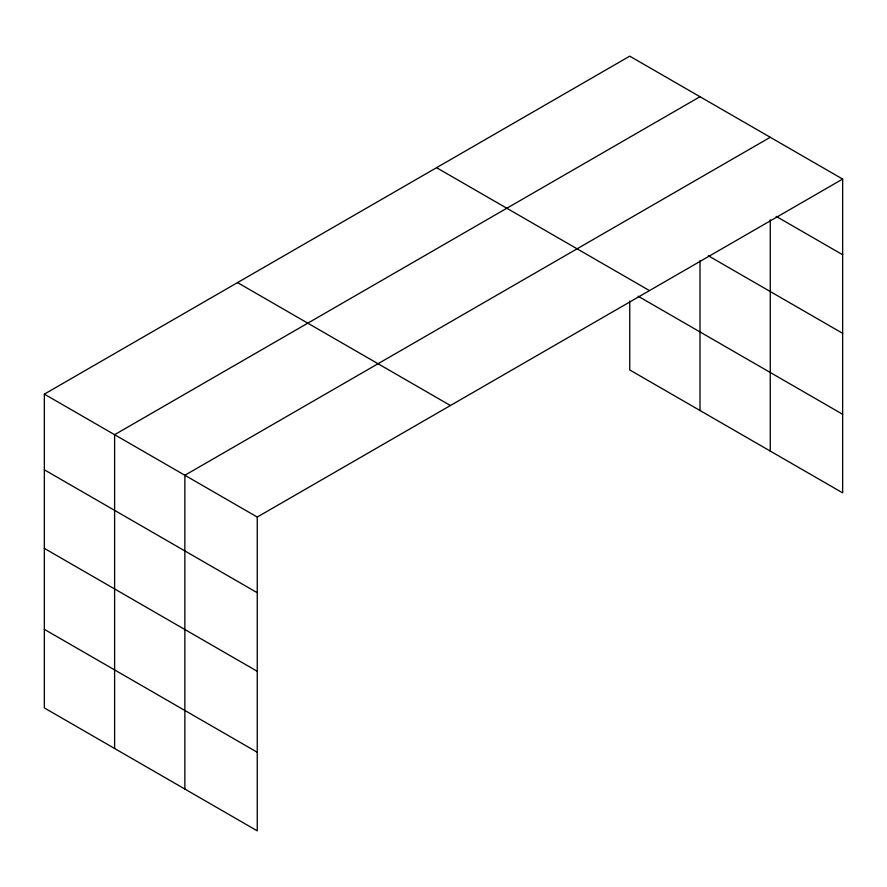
<?xml version="1.0" encoding="UTF-8"?>
<svg xmlns="http://www.w3.org/2000/svg" width="887" height="887" viewBox="0 0 887 887"><rect width="100%" height="100%" fill="white"/><g stroke="black" fill="none" stroke-linecap="round" stroke-linejoin="round"><path stroke-width="1.33" d="M842.65 179.074L257.252 517.054L257.252 830.842L44.35 707.926L44.35 394.138L629.748 56.158L842.65 179.074L842.65 492.862L629.748 369.946L629.748 301.015M700.009 96.716L114.611 434.697L114.611 748.484M770.26 137.285L184.862 475.266L184.862 789.053M776.192 216.373L842.65 254.746M708.336 255.778L842.65 333.324M436.57 167.687L649.472 290.603M638.086 296.18L842.65 414.284M237.528 282.598L450.43 405.525M44.35 394.138L257.252 517.054M44.35 469.8L257.252 592.716M44.35 548.377L257.252 671.304M44.35 629.349L257.252 752.265M770.26 219.843L770.26 451.073M700.009 260.578L700.009 410.515"/></g></svg>
